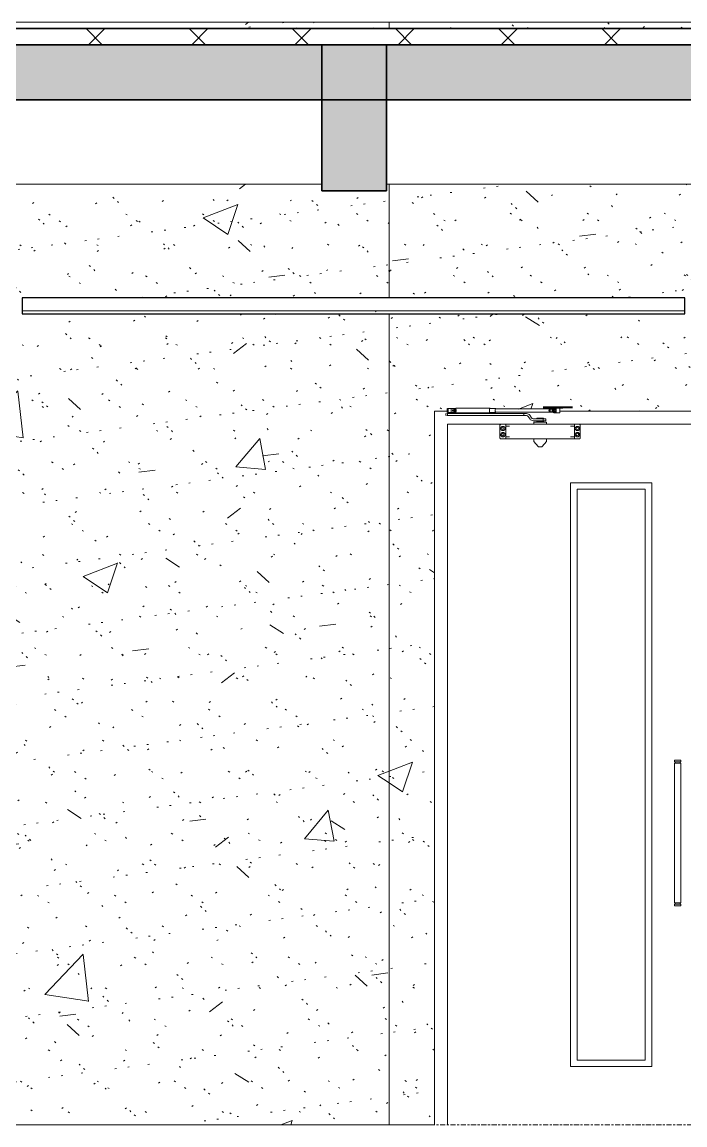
# Model space of a CAD drawing. Header units: millimetres. Extents: x 1240 to 198004, y -7796 to 35300.
# Drawn here: x 159641 to 161686, y 12400 to 15800 of the extents above; entities that cross this region are included whole.
import ezdxf

# ---------------------------------------------------------------- set-up
doc = ezdxf.new("R2010")
doc.units = ezdxf.units.MM
doc.linetypes.add('Centre', pattern=[31.75, 6.35, -4.7625, 15.875, -4.7625])
for name, color, linetype, lineweight in [('0-2', 50, 'Continuous', 5), ('A-CLNG', 13, 'Continuous', 9), ('A-CLNG-1', 13, 'Continuous', 25), ('A-CLNG-PATT-1', 13, 'Continuous', 9), ('A-DOOR', 31, 'Continuous', 9), ('A-DOOR-FRAM', 31, 'Continuous', 9), ('A-FLOR-1', 10, 'Continuous', 35), ('A-FLOR-3', 192, 'Continuous', 35), ('A-FLOR-LEVL-2', 51, 'Centre', 9), ('A-FLOR-PATT-1', 7, 'Continuous', 9), ('A-FLOR-PATT-3', 8, 'Continuous', 9), ('A-WALL-PATT-4', 111, 'Continuous', 9), ('I-WALL', 2, 'Continuous', 9), ('S-BEAM-1', 12, 'Continuous', 5), ('S-BEAM-2', 10, 'Continuous', 35), ('S-BEAM-3', 7, 'Continuous', 9)]:
    doc.layers.add(name, color=color, linetype=linetype, lineweight=lineweight)
pattern_1 = [(50, (196301.1, 0), (1093.104, -95.634), [114.3, -1257.3]), (355, (196301.1, 0), (-211.457, 1146.34), [91.44, -1005.84]), (100.451, (196392.2, -8), (881.656, 1050.7), [97.14, -1068.54]), (46.184, (196301.1, 304.8), (1626.475, -252.257), [171.45, -1885.95]), (96.636, (196436.6, 283.8), (1424.416, 1484.565), [145.71, -1602.81]), (351.184, (196301.1, 304.8), (1424.43, 1484.55), [137.16, -1508.76]), (21, (196453.5, 228.6), (909.686, -613.591), [114.3, -1257.3]), (326, (196453.5, 228.6), (370.812, 1105.13), [91.44, -1005.84]), (71.451, (196529.3, 177.5), (1280.503, 491.528), [97.14, -1068.54]), (37.5, (196301.1, 0), (18.5313, 507.3303), [50.292, -943.356, 50.292, -970.788, -1009.65]), (37.5, (196301.1, 0), (18.5313, 507.3303), [-2014.728, 50.292, -959.358]), (7.5, (196301.1, 0), (400.918, 601.0836), [50.292, -531.876, 50.292, -920.496, -384.81]), (7.5, (196301.1, 0), (400.918, 601.0836), [-1552.956, 50.292, -334.518]), (327.5, (195961.25, 0), (813.545, -34.3737), [50.292, -330.708, 50.292, -1138.428, -1577.34]), (327.5, (195961.25, 0), (813.545, -34.3737), [-1569.72, 50.292, -1527.048]), (317.5, (195808.85, 0), (888.775, 152.56), [50.292, -445.008, 50.292, -739.14, -1120.14]), (317.5, (195808.85, 0), (888.775, 152.56), [-1284.732, 50.292, -1069.848])]
pattern_2 = [(37.5, (196301.1, 0), (-4.79953, 146.8239), [5.029, -110.795, 5.029, -124.511, -123.825]), (37.5, (196301.1, 0), (-4.79953, 146.8239), [-245.364, 5.029, -118.796]), (7.5, (196301.1, 0), (134.8574, 215.0472), [5.029, -57.455, 5.029, -99.365, -40.005]), (7.5, (196301.1, 0), (134.8574, 215.0472), [-166.878, 5.029, -34.976]), (327.5, (196207.37, 0), (237.29776, 0.4316), [5.029, -33.071, 5.029, -132.131, -179.07]), (327.5, (196207.37, 0), (237.29776, 0.4316), [-175.26, 5.029, -174.041]), (317.5, (196207.37, 0), (229.0671, 66.8792), [5.029, -14.021, 5.029, -84.887, -102.87]), (317.5, (196207.37, 0), (229.0671, 66.8792), [-108.966, 5.029, -97.841])]

# ---------------------------------------------------------------- blocks, each defined once
blk = doc.blocks.new('NCV_TKTC_KET CAU_rvt-2-TKCS_MẶT ĐỨNG NỘI KHU 2')
at = {"layer": 'A-FLOR-PATT-1'}
blk.add_hatch(color=256, dxfattribs=at).paths.add_polyline_path([(-26936.9, 15560), (-26936.9, 15730), (-45737.4, 15730), (-45737.4, 15560), (-27379.4, 15560)])
at = {"layer": 'S-BEAM-1'}
blk.add_hatch(color=256, dxfattribs=at).paths.add_polyline_path([(-35696.6, 15280), (-35535.3, 15280), (-35535.3, 15730), (-35735.3, 15730), (-35735.3, 15280)])
at = {"layer": 'A-FLOR-1'}
for p, q in [((-26936.9, 15730), (-45737.4, 15730)), ((-45737.4, 15560), (-26936.9, 15560))]:
    blk.add_line(p, q, dxfattribs=at)
at = {"layer": 'S-BEAM-2'}
for p, q in [((-35535.3, 15730), (-35735.3, 15730)), ((-35735.3, 15730), (-35735.3, 15280)), ((-35535.3, 15280), (-35535.3, 15730)), ((-35735.3, 15280), (-35535.3, 15280))]:
    blk.add_line(p, q, dxfattribs=at)
at = {"layer": 'S-BEAM-3'}
for p, q in [((-35735.3, 15300), (-39935.6, 15300)), ((-33535.3, 15300), (-35535.3, 15300))]:
    blk.add_line(p, q, dxfattribs=at)
blk = doc.blocks.new('FD_07 - FD_07-1700x2200-CỬA ĐI 2 CÁNH-V467-TKCS_MẶT ĐỨNG NỘI KHU 2')
at = {"layer": 'A-DOOR'}
h = blk.add_hatch(dxfattribs=at)
h.set_pattern_fill('FP_36', color=256, style=0, pattern_type=2)
h.set_pattern_definition([(63.435, (1790.26, 104.33), (-0.001, 1524.001), [532.463, -2875.304]), (63.435, (266.26, 104.33), (-0.001, 1524.001), [532.463, -2875.304]), (63.435, (2519.8, 398.8), (-0.001, 1524.001), [532.463, -2875.304]), (63.435, (995.8, 398.8), (-0.001, 1524.001), [532.463, -2875.304]), (63.435, (2409.4, 294.83), (-0.001, 1524.001), [532.463, -2875.304]), (63.435, (885.4, 294.83), (-0.001, 1524.001), [532.463, -2875.304]), (63.435, (2296.8, 890.1), (-0.001, 1524.001), [258.8, -3148.965]), (63.435, (772.8, 890.1), (-0.001, 1524.001), [258.8, -3148.965]), (63.435, (2223.2, 797.95), (-0.001, 1524.001), [532.463, -2875.304]), (63.435, (699.2, 797.95), (-0.001, 1524.001), [532.463, -2875.304]), (63.435, (2236.2, 864.1), (-0.001, 1524.001), [532.463, -2875.304]), (63.435, (712.2, 864.1), (-0.001, 1524.001), [532.463, -2875.304]), (63.435, (1621.35, 573.94), (-0.001, 1524.001), [532.463, -2875.304]), (63.435, (97.35, 573.94), (-0.001, 1524.001), [532.463, -2875.304]), (63.435, (1634.34, 651.9), (-0.001, 1524.001), [532.463, -2875.304]), (63.435, (110.34, 651.9), (-0.001, 1524.001), [532.463, -2875.304]), (63.435, (1637.84, 708.1), (-0.001, 1524.001), [532.463, -2875.304]), (63.435, (113.84, 708.1), (-0.001, 1524.001), [532.463, -2875.304])])
h.paths.add_polyline_path([(-34947.4, 12600), (-34737.4, 12600), (-34737.4, 14360), (-34947.4, 14360), (-34947.4, 12719.8)])
for p, q in [((-35352, 14593), (-35352, 14587)), ((-35349.5, 14593), (-35347.4, 14593)), ((-35347.4, 14587), (-35349.5, 14587)), ((-35348, 14609), (-35348, 14596)), ((-35347.4, 14609), (-35335.8, 14609)), ((-35335.8, 14596), (-35347.4, 14596)), ((-35347.4, 14593), (-35111.9, 14593)), ((-35347.4, 14587), (-35347.4, 14593)), ((-35111.9, 14587), (-35347.4, 14587)), ((-35345.5, 14609), (-35345.5, 14593)), ((-35344.3, 14596), (-35344.3, 14593)), ((-35335.8, 14609), (-35328.7, 14609)), ((-35335.8, 14596), (-35335.8, 14609)), ((-35328.7, 14596), (-35335.8, 14596)), ((-35335.7, 14593), (-35335.7, 14596.2)), ((-35334.5, 14593), (-35334.5, 14596)), ((-35328.7, 14609), (-35328.2, 14609)), ((-35328.7, 14609), (-35321.8, 14609)), ((-35328.2, 14596), (-35328.7, 14596)), ((-35321.8, 14596), (-35328.7, 14596)), ((-35321.8, 14596), (-35321.8, 14609)), ((-35321.8, 14608.6), (-35321.8, 14596.4)), ((-35321.8, 14596.4), (-35321.8, 14608.6)), ((-35216.3, 14609.5), (-35321, 14609.5)), ((-35321, 14595.5), (-35216.3, 14595.5)), ((-35198.9, 14608.5), (-35216.3, 14608.5)), ((-35216.3, 14596.5), (-35198.9, 14596.5)), ((-35012.5, 14607.5), (-35198.9, 14607.5)), ((-35198.9, 14597.5), (-35012.5, 14597.5)), ((-35103.5, 14593), (-35111.9, 14593)), ((-35111.9, 14593), (-35111.9, 14587)), ((-35111.9, 14587), (-35103.5, 14587)), ((-35103.5, 14593), (-35103.5, 14593)), ((-35087.9, 14579.6), (-35093.7, 14587.9)), ((-35052, 14613.5), (-35051.6, 14613.5)), ((-35052, 14610.5), (-35051.6, 14610.5)), ((-35051.6, 14613.5), (-35032.3, 14613.5)), ((-35051.6, 14610.5), (-35032.3, 14610.5)), ((-35032.3, 14613.5), (-35032, 14613.5)), ((-35032.3, 14610.5), (-35032, 14610.5)), ((-35031.9, 14613.5), (-35026.7, 14613.5)), ((-35031.9, 14610.5), (-35026.7, 14610.5)), ((-35031, 14606.5), (-35024.1, 14606.5)), ((-35031, 14606.5), (-35031, 14598.5)), ((-35024.1, 14598.5), (-35031, 14598.5)), ((-35026.7, 14613.5), (-35025.6, 14613.5)), ((-35026.7, 14610.5), (-35025.6, 14610.5)), ((-35025.6, 14613.5), (-35009.1, 14613.5)), ((-35025.6, 14610.5), (-35009.1, 14610.5)), ((-35024.1, 14606.5), (-35022.9, 14606.5)), ((-35022.9, 14598.5), (-35024.1, 14598.5)), ((-35022.9, 14606.5), (-35018.2, 14606.5)), ((-35018.2, 14598.5), (-35022.9, 14598.5)), ((-35021.3, 14606.5), (-35022.5, 14606.5)), ((-35022.5, 14598.5), (-35021.3, 14598.5)), ((-35022, 14609.5), (-35020, 14609.5)), ((-35020, 14609.5), (-35022, 14609.5)), ((-35018.2, 14606.5), (-35021.3, 14606.5)), ((-35021.3, 14598.5), (-35018.2, 14598.5)), ((-35017.9, 14609.5), (-35020, 14609.5)), ((-35017.9, 14609.5), (-35012.2, 14609.5)), ((-35012.2, 14595.5), (-35017.9, 14595.5)), ((-35016.5, 14603.9), (-35016.5, 14605.8)), ((-35016.5, 14599.2), (-35016.5, 14601)), ((-35013.5, 14609.5), (-35013.5, 14595.5)), ((-35013, 14615.3), (-35013, 14613.5)), ((-35012.2, 14609.5), (-35000.7, 14609.5)), ((-35012.2, 14595.5), (-35012.2, 14609.5)), ((-35000.7, 14595.5), (-35012.2, 14595.5)), ((-35012, 14610.5), (-35012, 14609.5)), ((-35007, 14613.5), (-35009.5, 14613.5)), ((-35009.5, 14613.5), (-35007, 14613.5)), ((-35007, 14610.5), (-35009.5, 14610.5)), ((-35009.5, 14610.5), (-35007, 14610.5)), ((-35007, 14610.5), (-35009.5, 14610.5)), ((-35009.5, 14610.5), (-35007, 14610.5)), ((-35009.1, 14613.5), (-35004.8, 14613.5)), ((-35009.1, 14613.5), (-35004.8, 14613.5)), ((-35004.8, 14612.5), (-35009.1, 14612.5)), ((-35009.1, 14610.5), (-35004.8, 14610.5)), ((-35009.1, 14610.5), (-35004.8, 14610.5)), ((-35007, 14613.5), (-35008.5, 14613.5)), ((-35008.5, 14613.5), (-35007, 14613.5)), ((-35007, 14615.3), (-35007, 14615.3)), ((-35007, 14615.3), (-35007, 14615.3)), ((-35007, 14613.5), (-35004.5, 14613.5)), ((-35004.5, 14613.5), (-35007, 14613.5)), ((-35007, 14613.5), (-35005.4, 14613.5)), ((-35005.4, 14613.5), (-35007, 14613.5)), ((-35007, 14610.5), (-35004.5, 14610.5)), ((-35004.5, 14610.5), (-35007, 14610.5)), ((-35007, 14610.5), (-35004.5, 14610.5)), ((-35004.5, 14610.5), (-35007, 14610.5)), ((-35004.8, 14613.5), (-34988.4, 14613.5)), ((-35004.8, 14610.5), (-34988.4, 14610.5)), ((-35002.2, 14595.5), (-35000.5, 14595.5)), ((-35002, 14609.5), (-35002, 14610.5)), ((-34994, 14609.5), (-35001.3, 14609.5)), ((-35001, 14613.5), (-35001, 14615.3)), ((-35000.7, 14609.5), (-35001, 14609.5)), ((-35000.5, 14595.5), (-35000.7, 14595.5)), ((-35000.5, 14595.5), (-35000.5, 14609.5)), ((-34994, 14609.5), (-34992, 14609.5)), ((-34992, 14609.5), (-34994, 14609.5)), ((-34988.4, 14613.5), (-34987.2, 14613.5)), ((-34988.4, 14610.5), (-34987.2, 14610.5)), ((-34987.2, 14613.5), (-34982, 14613.5)), ((-34987.2, 14610.5), (-34982, 14610.5)), ((-34981.9, 14613.5), (-34981.6, 14613.5)), ((-34981.9, 14610.5), (-34981.6, 14610.5)), ((-34981.6, 14613.5), (-34962.4, 14613.5)), ((-34981.6, 14610.5), (-34962.4, 14610.5)), ((-34962.4, 14613.5), (-34962, 14613.5)), ((-34962.4, 14610.5), (-34962, 14610.5)), ((-35347.4, 14560), (-35347.4, 12400)), ((-35182.6, 14560), (-35347.4, 14560)), ((-35185.6, 14518), (-35185.6, 14557)), ((-35182.6, 14560), (-35170.3, 14560)), ((-35167.6, 14560), (-35170.3, 14560)), ((-35170.3, 14560), (-35168.4, 14560)), ((-35167.9, 14560), (-35167.7, 14560)), ((-34955.6, 14560), (-35167.6, 14560)), ((-35167.6, 14560), (-35167.6, 14559.7)), ((-35167.6, 14559.7), (-35167.6, 14551.1)), ((-35155.6, 14554), (-35167.6, 14554)), ((-35098.6, 14584.4), (-35092.8, 14576.1)), ((-35052.6, 14577), (-35083, 14577)), ((-35083, 14571), (-35052.6, 14571)), ((-35081.1, 14567), (-35081.1, 14560)), ((-35080.5, 14567), (-35081.1, 14567)), ((-35081.1, 14567), (-35042.7, 14567)), ((-35071.6, 14579), (-35068.9, 14579)), ((-35071.6, 14579), (-35071.6, 14577)), ((-35071.6, 14571), (-35071.6, 14569)), ((-35070.3, 14569), (-35071.6, 14569)), ((-35070.6, 14569), (-35070.6, 14567)), ((-35070.3, 14569), (-35070.6, 14569)), ((-35070.6, 14569), (-35070.3, 14569)), ((-35063.9, 14569), (-35070.3, 14569)), ((-35070.3, 14569), (-35067.9, 14569)), ((-35068.9, 14569), (-35070.3, 14569)), ((-35068.9, 14579), (-35058.9, 14579)), ((-35068.9, 14577), (-35068.9, 14579)), ((-35068.9, 14569), (-35068.9, 14571)), ((-35063.9, 14569), (-35068.9, 14569)), ((-35067.9, 14569), (-35059.2, 14569)), ((-35056.8, 14569), (-35063.9, 14569)), ((-35058.9, 14569), (-35063.9, 14569)), ((-35059.2, 14569), (-35056.8, 14569)), ((-35058.9, 14579), (-35051.5, 14579)), ((-35058.9, 14577), (-35058.9, 14579)), ((-35058.9, 14569), (-35058.9, 14571)), ((-35055.2, 14569), (-35058.9, 14569)), ((-35051.5, 14569), (-35055.2, 14569)), ((-35052.9, 14569), (-35053.8, 14569)), ((-35053.8, 14569), (-35052.9, 14569)), ((-35052.9, 14569), (-35052.6, 14569)), ((-35052.6, 14569), (-35052.9, 14569)), ((-35052.6, 14571), (-35052.6, 14577)), ((-35052.6, 14577), (-35044.1, 14577)), ((-35044.1, 14571), (-35052.6, 14571)), ((-35052.6, 14567), (-35052.6, 14569)), ((-35051.5, 14577), (-35051.5, 14579)), ((-35051.5, 14569), (-35051.5, 14571)), ((-35044.1, 14577), (-35046.4, 14577)), ((-35046.4, 14571), (-35044.1, 14571)), ((-35044.1, 14571), (-35044.1, 14577)), ((-35042.7, 14567), (-35042, 14567)), ((-35042, 14567), (-35042.7, 14567)), ((-35042, 14560), (-35042, 14567)), ((-34955.6, 14554), (-34967.6, 14554)), ((-34952.8, 14560), (-34955.6, 14560)), ((-34955.6, 14559.7), (-34955.6, 14560)), ((-34955.6, 14551.1), (-34955.6, 14559.7)), ((-34955.5, 14560), (-34955.2, 14560)), ((-34954.8, 14560), (-34952.8, 14560)), ((-34952.8, 14560), (-34940.6, 14560)), ((-34537.4, 14560), (-34940.6, 14560)), ((-34937.6, 14557), (-34937.6, 14518)), ((-35167.6, 14551.1), (-35167.6, 14549.3)), ((-35167.6, 14549.3), (-35167.6, 14525.7)), ((-35167.6, 14525.7), (-35167.6, 14523.9)), ((-35167.6, 14523.9), (-35167.6, 14515.3)), ((-35167.6, 14521), (-35155.6, 14521)), ((-34967.6, 14521), (-34955.6, 14521)), ((-34955.6, 14549.3), (-34955.6, 14551.1)), ((-34955.6, 14525.7), (-34955.6, 14549.3)), ((-34955.6, 14523.9), (-34955.6, 14525.7)), ((-34955.6, 14515.3), (-34955.6, 14523.9)), ((-35170.3, 14515), (-35182.6, 14515)), ((-35168.4, 14515), (-35170.3, 14515)), ((-35167.7, 14515), (-35167.9, 14515)), ((-35167.6, 14515.3), (-35167.6, 14515)), ((-35167.6, 14515), (-34955.6, 14515)), ((-35081.1, 14515), (-35081.1, 14507.4)), ((-35080.8, 14506.7), (-35067.9, 14491.3)), ((-35061.6, 14491), (-35061.6, 14491)), ((-35061.6, 14491), (-35061.6, 14491)), ((-35055.3, 14491.3), (-35042.3, 14506.7)), ((-35042.1, 14507.4), (-35042.1, 14515)), ((-34955.6, 14515), (-34955.6, 14515.3)), ((-34955.2, 14515), (-34955.5, 14515)), ((-34952.8, 14515), (-34954.8, 14515)), ((-34940.6, 14515), (-34952.8, 14515)), ((-34967.4, 12580), (-34967.4, 14380)), ((-34967.4, 14380), (-34717.4, 14380)), ((-34947.4, 14360), (-34947.4, 12600)), ((-34737.4, 14360), (-34947.4, 14360)), ((-34737.4, 12600), (-34737.4, 14360)), ((-34717.4, 12580), (-34717.4, 14380)), ((-34647.4, 13525), (-34647.4, 13519)), ((-34627.4, 13525), (-34647.4, 13525)), ((-34647.4, 13519), (-34627.4, 13519)), ((-34647.4, 13514.8), (-34647.4, 13085.2)), ((-34647.4, 13514.8), (-34627.4, 13514.8)), ((-34645.4, 13519), (-34645.4, 13514.8)), ((-34629.3, 13514.8), (-34629.3, 13519)), ((-34627.4, 13519), (-34627.4, 13525)), ((-34627.4, 13085.2), (-34627.4, 13514.8)), ((-34647.4, 13085.2), (-34627.4, 13085.2)), ((-34647.4, 13081), (-34647.4, 13075)), ((-34647.4, 13081), (-34627.4, 13081)), ((-34647.4, 13075), (-34627.4, 13075)), ((-34645.4, 13085.2), (-34645.4, 13081)), ((-34629.3, 13081), (-34629.3, 13085.2)), ((-34627.4, 13075), (-34627.4, 13081)), ((-34717.4, 12580), (-34967.4, 12580)), ((-34947.4, 12600), (-34737.4, 12600))]:
    blk.add_line(p, q, dxfattribs=at)
at = {"layer": 'A-DOOR', "flags": 128}
for points in [[(-35034.3, 14602.5), (-35034.2, 14603.3), (-35033.9, 14604), (-35033.4, 14604.7), (-35032.8, 14605.4), (-35032, 14606), (-35031, 14606.5)], [(-35031, 14598.5), (-35032, 14599), (-35032.8, 14599.6), (-35033.4, 14600.3), (-35033.9, 14601), (-35034.2, 14601.7), (-35034.3, 14602.5)], [(-35031.1, 14604.7), (-35031.4, 14604), (-35031.6, 14603.3), (-35031.7, 14602.5)], [(-35031.7, 14602.5), (-35031.6, 14601.7), (-35031.4, 14601), (-35031.1, 14600.3)], [(-35182.6, 14560), (-35183.2, 14559.9), (-35183.9, 14559.7), (-35184.5, 14559.3), (-35184.9, 14558.9), (-35185.3, 14558.3), (-35185.5, 14557.7), (-35185.6, 14557)], [(-34937.6, 14557), (-34937.7, 14557.7), (-34937.9, 14558.3), (-34938.2, 14558.9), (-34938.7, 14559.3), (-34939.3, 14559.7), (-34939.9, 14559.9), (-34940.6, 14560)], [(-35185.6, 14518), (-35185.5, 14517.3), (-35185.3, 14516.7), (-35184.9, 14516.1), (-35184.5, 14515.7), (-35183.9, 14515.3), (-35183.2, 14515.1), (-35182.6, 14515)], [(-34940.6, 14515), (-34939.9, 14515.1), (-34939.3, 14515.3), (-34938.7, 14515.7), (-34938.2, 14516.1), (-34937.9, 14516.7), (-34937.7, 14517.3), (-34937.6, 14518)], [(-35080.8, 14506.7), (-35080.8, 14506.7), (-35080.9, 14506.8), (-35080.9, 14506.8), (-35080.9, 14506.8), (-35080.9, 14506.9), (-35081, 14506.9), (-35081, 14507), (-35081, 14507), (-35081, 14507), (-35081, 14507.1), (-35081, 14507.1), (-35081.1, 14507.2), (-35081.1, 14507.2), (-35081.1, 14507.3), (-35081.1, 14507.3), (-35081.1, 14507.3), (-35081.1, 14507.4), (-35081.1, 14507.4)], [(-35067.2, 14491), (-35067.2, 14491), (-35067.2, 14491), (-35067.3, 14491), (-35067.3, 14491), (-35067.3, 14491), (-35067.4, 14491), (-35067.4, 14491), (-35067.4, 14491), (-35067.5, 14491.1), (-35067.5, 14491.1), (-35067.5, 14491.1), (-35067.6, 14491.1), (-35067.6, 14491.1), (-35067.6, 14491.1), (-35067.7, 14491.2), (-35067.7, 14491.2), (-35067.7, 14491.2), (-35067.8, 14491.2), (-35067.8, 14491.3), (-35067.8, 14491.3), (-35067.8, 14491.3), (-35067.9, 14491.3)], [(-35061.6, 14491), (-35061.8, 14491), (-35062, 14491), (-35062.2, 14491), (-35062.5, 14491), (-35062.7, 14491), (-35062.9, 14491), (-35063.1, 14491), (-35063.3, 14491), (-35063.5, 14491), (-35063.8, 14491), (-35064, 14491), (-35064.2, 14491), (-35064.4, 14491), (-35064.5, 14491), (-35064.7, 14491), (-35064.9, 14491), (-35065.1, 14491), (-35065.3, 14491), (-35065.4, 14491), (-35065.6, 14491), (-35065.7, 14491), (-35065.9, 14491), (-35066, 14491), (-35066.1, 14491), (-35066.3, 14491), (-35066.4, 14491), (-35066.5, 14491), (-35066.6, 14491), (-35066.7, 14491), (-35066.8, 14491), (-35066.9, 14491), (-35066.9, 14491), (-35067, 14491), (-35067, 14491), (-35067.1, 14491), (-35067.1, 14491), (-35067.1, 14491), (-35067.1, 14491), (-35067.2, 14491)], [(-35067.2, 14491), (-35067.2, 14491), (-35067.1, 14491), (-35067.1, 14491), (-35067.1, 14491), (-35067, 14491), (-35067, 14491), (-35066.9, 14491), (-35066.9, 14491), (-35066.8, 14491), (-35066.7, 14491), (-35066.6, 14491), (-35066.5, 14491), (-35066.4, 14491), (-35066.3, 14491), (-35066.2, 14491), (-35066.1, 14491), (-35065.9, 14491), (-35065.8, 14491), (-35065.6, 14491), (-35065.5, 14491), (-35065.3, 14491), (-35065.1, 14491), (-35065, 14491), (-35064.8, 14491), (-35064.6, 14491), (-35064.4, 14491), (-35064.2, 14491), (-35064, 14491), (-35063.8, 14491), (-35063.6, 14491), (-35063.4, 14491), (-35063.2, 14491), (-35063, 14491), (-35062.7, 14491), (-35062.5, 14491), (-35062.3, 14491), (-35062.1, 14491), (-35061.9, 14491), (-35061.6, 14491), (-35061.6, 14491)], [(-35061.6, 14491), (-35061.4, 14491), (-35061.1, 14491), (-35060.9, 14491), (-35060.7, 14491), (-35060.5, 14491), (-35060.3, 14491), (-35060, 14491), (-35059.8, 14491), (-35059.6, 14491), (-35059.4, 14491), (-35059.2, 14491), (-35059, 14491), (-35058.8, 14491), (-35058.6, 14491), (-35058.4, 14491), (-35058.3, 14491), (-35058.1, 14491), (-35057.9, 14491), (-35057.7, 14491), (-35057.6, 14491), (-35057.4, 14491), (-35057.3, 14491), (-35057.1, 14491), (-35057, 14491), (-35056.9, 14491), (-35056.8, 14491), (-35056.7, 14491), (-35056.6, 14491), (-35056.5, 14491), (-35056.4, 14491), (-35056.3, 14491), (-35056.2, 14491), (-35056.2, 14491), (-35056.1, 14491), (-35056.1, 14491), (-35056.1, 14491), (-35056, 14491), (-35056, 14491), (-35056, 14491)], [(-35056, 14491), (-35056, 14491), (-35056, 14491), (-35056, 14491), (-35056.1, 14491), (-35056.1, 14491), (-35056.2, 14491), (-35056.2, 14491), (-35056.3, 14491), (-35056.4, 14491), (-35056.4, 14491), (-35056.5, 14491), (-35056.6, 14491), (-35056.7, 14491), (-35056.9, 14491), (-35057, 14491), (-35057.1, 14491), (-35057.2, 14491), (-35057.4, 14491), (-35057.5, 14491), (-35057.7, 14491), (-35057.9, 14491), (-35058, 14491), (-35058.2, 14491), (-35058.4, 14491), (-35058.6, 14491), (-35058.8, 14491), (-35059, 14491), (-35059.2, 14491), (-35059.4, 14491), (-35059.6, 14491), (-35059.8, 14491), (-35060, 14491), (-35060.2, 14491), (-35060.4, 14491), (-35060.6, 14491), (-35060.9, 14491), (-35061.1, 14491), (-35061.3, 14491), (-35061.5, 14491), (-35061.6, 14491)], [(-35055.3, 14491.3), (-35055.3, 14491.3), (-35055.4, 14491.3), (-35055.4, 14491.2), (-35055.4, 14491.2), (-35055.4, 14491.2), (-35055.5, 14491.2), (-35055.5, 14491.2), (-35055.5, 14491.1), (-35055.6, 14491.1), (-35055.6, 14491.1), (-35055.6, 14491.1), (-35055.7, 14491.1), (-35055.7, 14491.1), (-35055.7, 14491), (-35055.8, 14491), (-35055.8, 14491), (-35055.8, 14491), (-35055.9, 14491), (-35055.9, 14491), (-35055.9, 14491), (-35056, 14491), (-35056, 14491)], [(-35042.1, 14507.4), (-35042.1, 14507.4), (-35042.1, 14507.3), (-35042.1, 14507.3), (-35042.1, 14507.2), (-35042.1, 14507.2), (-35042.1, 14507.1), (-35042.1, 14507.1), (-35042.1, 14507.1), (-35042.2, 14507), (-35042.2, 14507), (-35042.2, 14506.9), (-35042.2, 14506.9), (-35042.2, 14506.9), (-35042.3, 14506.8), (-35042.3, 14506.8), (-35042.3, 14506.7), (-35042.3, 14506.7), (-35042.3, 14506.7)]]:
    blk.add_lwpolyline(points, dxfattribs=at)
at = {"layer": 'A-DOOR'}
for centre, start, end in [((-35176.6, 14547), 0, 180), ((-35176.6, 14547), 180, 0), ((-35176.6, 14528), 0, 180), ((-35176.6, 14528), 180, 0), ((-34946.6, 14547), 0, 180), ((-34946.6, 14547), 180, 0), ((-34946.6, 14528), 0, 180), ((-34946.6, 14528), 180, 0)]:
    blk.add_arc(centre, 3.5, start, end, dxfattribs=at)
for centre, major_axis, ratio, start_param, end_param in [((-35329.9, 14602.5), (0, 2.5), 0.965835, 4.712389, 7.853982), ((-35329.9, 14602.5), (0, 2.5), 0.965835, 1.570796, 4.712389), ((-35329.4, 14602.5), (0, 2.5), 0.965835, 4.712389, 7.853982), ((-35329.3, 14602.5), (0, 2.5), 0.965835, 4.712389, 7.853982), ((-35329.4, 14602.5), (0, 2.5), 0.965835, 1.570796, 4.712389), ((-35329.3, 14602.5), (0, 2.5), 0.965835, 1.570796, 4.712389), ((-35327.6, 14602.5), (0, 2.5), 0.965835, 5.497787, 7.853982), ((-35327.6, 14602.5), (0, 2.5), 0.965835, 5.497787, 7.853982), ((-35327.6, 14602.5), (0, 2.5), 0.965835, 1.570796, 3.926991), ((-35327.6, 14602.5), (0, 2.5), 0.965835, 1.570796, 3.926991), ((-35327, 14602.5), (0, 2.5), 0.965835, 5.759587, 7.853982), ((-35327, 14602.5), (0, 2.5), 0.965835, 1.570796, 3.665191), ((-35330.6, 14602.5), (0, 6.79), 0.965835, 4.712389, 5.992125), ((-35330.6, 14602.5), (0, 6.79), 0.965835, 3.432653, 4.712389), ((-35330, 14602.5), (0, 6.79), 0.965835, 4.712389, 5.992125), ((-35330, 14602.5), (0, 6.79), 0.965835, 3.432653, 4.712389), ((-35321, 14602.5), (0, 7), 0.259156, 0, 0.50718), ((-35321, 14602.5), (0, 7), 0.259156, 2.634413, 3.141593), ((-35216.3, 14602.5), (0, 7), 0.259156, 0.261799, 1.570796), ((-35216.3, 14602.5), (0, 7), 0.259156, 1.570796, 2.879793), ((-35216.3, 14602.5), (0, 6), 0.259156, 5.759587, 7.853982), ((-35216.3, 14602.5), (0, 6), 0.259156, 1.570796, 3.665191), ((-35216.3, 14602.5), (0, 7), 0.259156, 5.497787, 6.52341), ((-35216.3, 14602.5), (0, 7), 0.259156, 2.901368, 3.926991), ((-35198.9, 14602.5), (0, 6), 0.259156, 5.759587, 7.853982), ((-35198.9, 14602.5), (0, 6), 0.259156, 1.570796, 3.665191), ((-35198.9, 14602.5), (0, 5), 0.259156, 0, 1.570796), ((-35198.9, 14602.5), (0, 5), 0.259156, 1.570796, 3.141593), ((-35103.5, 14581), (0, 12), 1, 5.323254, 6.283185), ((-35103.5, 14581), (0, 6), 1, 5.323254, 6.283185), ((-35017.9, 14602.5), (0, 7), 0.965835, 0, 1.570796), ((-35017.9, 14602.5), (0, 7), 0.965835, 1.570796, 3.141593), ((-35017.4, 14602.5), (0, 7), 0.965835, 0.261799, 1.570796), ((-35017.4, 14602.5), (0, 7), 0.965835, 1.570796, 2.879793), ((-35020.1, 14602.5), (0, 2.5), 0.965835, 4.712389, 7.853982), ((-35020.1, 14602.5), (0, 2.5), 0.965835, 1.570796, 4.712389), ((-35015.8, 14602.5), (0, 7), 0.965835, 0.523599, 1.308997), ((-35015.8, 14602.5), (0, 7), 0.965835, 1.832596, 2.617994), ((-35015.3, 14602.5), (0, 7), 0.965835, 0.523599, 1.570796), ((-35019.6, 14602.5), (0, 2.5), 0.965835, 5.759587, 7.853982), ((-35019.6, 14602.5), (0, 2.5), 0.965835, 5.759587, 7.853982), ((-35015.3, 14602.5), (0, 7), 0.965835, 1.570796, 2.617994), ((-35019.6, 14602.5), (0, 2.5), 0.965835, 1.570796, 3.665191), ((-35019.6, 14602.5), (0, 2.5), 0.965835, 1.570796, 3.665191), ((-35018, 14602.5), (0, 2.5), 0.965835, 0.261799, 1.570796), ((-35018, 14602.5), (0, 2.5), 0.965835, 0.261799, 1.570796), ((-35018, 14602.5), (0, 2.5), 0.965835, 1.570796, 2.879793), ((-35018, 14602.5), (0, 2.5), 0.965835, 1.570796, 2.879793), ((-35017.5, 14602.5), (0, 2.5), 0.965835, 0.523599, 1.570796), ((-35017.5, 14602.5), (0, 2.5), 0.965835, 1.570796, 2.617994), ((-35019.6, 14602.5), (0, 2.5), 0.965835, 5.235988, 5.497787), ((-35019.6, 14602.5), (0, 2.5), 0.965835, 5.235988, 5.497787), ((-35019.6, 14602.5), (0, 2.5), 0.965835, 3.926991, 4.18879), ((-35019.6, 14602.5), (0, 2.5), 0.965835, 3.926991, 4.18879), ((-35018, 14602.5), (0, 2.5), 0.965835, 5.759587, 6.021386), ((-35018, 14602.5), (0, 2.5), 0.965835, 5.759587, 6.021386), ((-35018, 14602.5), (0, 2.5), 0.965835, 3.403392, 3.665191), ((-35018, 14602.5), (0, 2.5), 0.965835, 3.403392, 3.665191), ((-35015.8, 14602.5), (0, 5), 0.259156, 1.110588, 1.340692), ((-35015.8, 14602.5), (0, 5), 0.259156, 1.8009, 2.031004), ((-35017.5, 14602.5), (0, 2.5), 0.965835, 5.759587, 6.021386), ((-35017.5, 14602.5), (0, 2.5), 0.965835, 3.403392, 3.665191), ((-35083, 14583), (0, 12), 1, 2.181662, 3.141593), ((-35083, 14583), (0, 6), 1, 2.181662, 3.141593)]:
    blk.add_ellipse(centre, major_axis=major_axis, ratio=ratio, start_param=start_param, end_param=end_param, dxfattribs=at)
for points, knots in [([(-35321.8, 14608.6), (-35321.8, 14608.5), (-35321.8, 14608.2), (-35321.8, 14607.8), (-35321.7, 14607.5), (-35321.6, 14607.3), (-35321.6, 14607), (-35321.5, 14606.8), (-35321.5, 14606.7), (-35321.4, 14606.5), (-35321.4, 14606.3), (-35321.3, 14606.1), (-35321.2, 14605.8), (-35321.2, 14605.6), (-35321.2, 14605.4), (-35321.1, 14605.3), (-35321.1, 14605), (-35321, 14604.8), (-35320.9, 14604.4), (-35320.9, 14604), (-35320.8, 14603.7), (-35320.8, 14603.2), (-35320.7, 14602.8), (-35320.7, 14602.5)], [0, 0, 0, 0, 0.1, 0.2, 0.25, 0.3, 0.35, 0.375, 0.4, 0.425, 0.45, 0.5, 0.55, 0.575, 0.6, 0.625, 0.65, 0.7, 0.75, 0.8, 0.85, 0.9, 1, 1, 1, 1]), ([(-35320.7, 14602.5), (-35320.7, 14602.2), (-35320.8, 14601.8), (-35320.8, 14601.3), (-35320.9, 14601), (-35320.9, 14600.6), (-35321, 14600.2), (-35321.1, 14600), (-35321.1, 14599.7), (-35321.2, 14599.6), (-35321.2, 14599.4), (-35321.2, 14599.2), (-35321.3, 14598.9), (-35321.4, 14598.7), (-35321.4, 14598.5), (-35321.5, 14598.3), (-35321.5, 14598.2), (-35321.6, 14598), (-35321.6, 14597.7), (-35321.7, 14597.5), (-35321.8, 14597.2), (-35321.8, 14596.8), (-35321.8, 14596.5), (-35321.8, 14596.4)], [0, 0, 0, 0, 0.1, 0.15, 0.2, 0.25, 0.3, 0.35, 0.375, 0.4, 0.425, 0.45, 0.5, 0.55, 0.575, 0.6, 0.625, 0.65, 0.7, 0.75, 0.8, 0.9, 1, 1, 1, 1]), ([(-35182.9, 14547), (-35182.9, 14548.2), (-35182.5, 14550), (-35180.9, 14551.9), (-35179.5, 14552.9), (-35177.8, 14553.5), (-35176, 14553.7), (-35174.2, 14553.4), (-35172.6, 14552.6), (-35171.2, 14551.4), (-35170.6, 14550.4), (-35170.3, 14549.9)], [0, 0, 0, 0, 0.2, 0.3, 0.4, 0.5, 0.6, 0.7, 0.8, 0.9, 1, 1, 1, 1]), ([(-34952.8, 14549.9), (-34952.3, 14551), (-34951.1, 14552.3), (-34948.9, 14553.4), (-34947.2, 14553.7), (-34945.4, 14553.5), (-34943.7, 14552.9), (-34942.2, 14551.9), (-34941.1, 14550.5), (-34940.4, 14548.8), (-34940.2, 14547.6), (-34940.2, 14547)], [0, 0, 0, 0, 0.2, 0.3, 0.4, 0.5, 0.6, 0.7, 0.8, 0.9, 1, 1, 1, 1]), ([(-35170.3, 14544.1), (-35170.9, 14543), (-35172.1, 14541.7), (-35174.2, 14540.6), (-35176, 14540.3), (-35177.8, 14540.5), (-35179.5, 14541.1), (-35180.9, 14542.1), (-35182.1, 14543.5), (-35182.8, 14545.2), (-35182.9, 14546.4), (-35182.9, 14547)], [0, 0, 0, 0, 0.2, 0.3, 0.4, 0.5, 0.6, 0.7, 0.8, 0.9, 1, 1, 1, 1]), ([(-35182.9, 14528), (-35182.9, 14529.2), (-35182.5, 14531), (-35180.9, 14532.9), (-35179.5, 14533.9), (-35177.8, 14534.5), (-35176, 14534.7), (-35174.2, 14534.4), (-35172.6, 14533.6), (-35171.2, 14532.4), (-35170.6, 14531.4), (-35170.3, 14530.9)], [0, 0, 0, 0, 0.2, 0.3, 0.4, 0.5, 0.6, 0.7, 0.8, 0.9, 1, 1, 1, 1]), ([(-35170.3, 14525.1), (-35170.9, 14524), (-35172.1, 14522.7), (-35174.2, 14521.6), (-35176, 14521.3), (-35177.8, 14521.5), (-35179.5, 14522.1), (-35180.9, 14523.1), (-35182.1, 14524.5), (-35182.8, 14526.2), (-35182.9, 14527.4), (-35182.9, 14528)], [0, 0, 0, 0, 0.2, 0.3, 0.4, 0.5, 0.6, 0.7, 0.8, 0.9, 1, 1, 1, 1]), ([(-34940.2, 14547), (-34940.2, 14545.8), (-34940.7, 14544), (-34942.2, 14542.1), (-34943.7, 14541.1), (-34945.4, 14540.5), (-34947.2, 14540.3), (-34948.9, 14540.6), (-34950.6, 14541.4), (-34951.9, 14542.6), (-34952.6, 14543.6), (-34952.8, 14544.1)], [0, 0, 0, 0, 0.2, 0.3, 0.4, 0.5, 0.6, 0.7, 0.8, 0.9, 1, 1, 1, 1]), ([(-34952.8, 14530.9), (-34952.3, 14532), (-34951.1, 14533.3), (-34948.9, 14534.4), (-34947.2, 14534.7), (-34945.4, 14534.5), (-34943.7, 14533.9), (-34942.2, 14532.9), (-34941.1, 14531.5), (-34940.4, 14529.8), (-34940.2, 14528.6), (-34940.2, 14528)], [0, 0, 0, 0, 0.2, 0.3, 0.4, 0.5, 0.6, 0.7, 0.8, 0.9, 1, 1, 1, 1]), ([(-34940.2, 14528), (-34940.2, 14526.8), (-34940.7, 14525), (-34942.2, 14523.1), (-34943.7, 14522.1), (-34945.4, 14521.5), (-34947.2, 14521.3), (-34948.9, 14521.6), (-34950.6, 14522.4), (-34951.9, 14523.6), (-34952.6, 14524.6), (-34952.8, 14525.1)], [0, 0, 0, 0, 0.2, 0.3, 0.4, 0.5, 0.6, 0.7, 0.8, 0.9, 1, 1, 1, 1])]:
    blk.add_open_spline(points, degree=3, knots=knots, dxfattribs=at)
for points in [[(-35170.3, 14549.9), (-35170.1, 14549.4), (-35169.8, 14548.5), (-35169.6, 14547.5), (-35169.6, 14547)], [(-35169.6, 14547), (-35169.6, 14546.5), (-35169.8, 14545.5), (-35170.1, 14544.6), (-35170.3, 14544.1)], [(-35170.3, 14530.9), (-35170.1, 14530.4), (-35169.8, 14529.5), (-35169.6, 14528.5), (-35169.6, 14528)], [(-35169.6, 14528), (-35169.6, 14527.5), (-35169.8, 14526.5), (-35170.1, 14525.6), (-35170.3, 14525.1)], [(-34953.5, 14547), (-34953.5, 14547.5), (-34953.4, 14548.5), (-34953.1, 14549.4), (-34952.8, 14549.9)], [(-34952.8, 14544.1), (-34953.1, 14544.6), (-34953.4, 14545.5), (-34953.5, 14546.5), (-34953.5, 14547)], [(-34953.5, 14528), (-34953.5, 14528.5), (-34953.4, 14529.5), (-34953.1, 14530.4), (-34952.8, 14530.9)], [(-34952.8, 14525.1), (-34953.1, 14525.6), (-34953.4, 14526.5), (-34953.5, 14527.5), (-34953.5, 14528)]]:
    blk.add_open_spline(points, degree=3, dxfattribs=at)
at = {"layer": 'A-DOOR-FRAM'}
for p, q in [((-35347.4, 12400), (-35347.4, 14560)), ((-35347.4, 14560), (-35182.6, 14560)), ((-35170.3, 14560), (-35167.6, 14560)), ((-34955.6, 14560), (-34952.8, 14560)), ((-34940.6, 14560), (-34134.1, 14560))]:
    blk.add_line(p, q, dxfattribs=at)

msp = doc.modelspace()

# ---------------------------------------------------------------- hatches: boundary and pattern name
at = {"layer": 'A-CLNG-PATT-1'}
h = msp.add_hatch(dxfattribs=at)
h.set_pattern_fill('FP_45', color=256, style=0, pattern_type=2)
h.set_pattern_definition([(0, (196301.1, 0), (1219.2, 304.8), [50.292, -864.108, 50.292, -864.108, -4876.8]), (0, (196301.1, 0), (1219.2, 304.8), [-1828.8, 50.292, -1778.508, 50.292, -864.108, -2133.6]), (0, (196301.1, 0), (1219.2, 304.8), [-4572, 50.292, -559.308, 50.292, -1473.708]), (120, (196758.3, 152.4), (-873.5645, 903.4582), [50.292, -864.108, 50.292, -864.108, -4876.8]), (120, (196758.3, 152.4), (-873.5645, 903.4582), [-1828.8, 50.292, -1778.508, 50.292, -864.108, -2133.6]), (120, (196758.3, 152.4), (-873.5645, 903.4582), [-4572, 50.292, -559.308, 50.292, -1473.708]), (240, (196910.7, 762), (-345.6355, -1208.2582), [50.292, -864.108, 50.292, -864.108, -4876.8]), (240, (196910.7, 762), (-345.6355, -1208.2582), [-1828.8, 50.292, -1778.508, 50.292, -864.108, -2133.6]), (240, (196910.7, 762), (-345.6355, -1208.2582), [-4572, 50.292, -559.308, 50.292, -1473.708])])
h.paths.add_polyline_path([(168921.7, 14900), (169164.2, 14900), (169164.2, 14910), (161841.2, 14910), (161841.2, 14900), (167642.1, 14900)])
h.paths.add_polyline_path([(151964.1, 14900), (152886.3, 14900), (152886.3, 14910), (151964.1, 14910)])
h.paths.add_polyline_path([(153041.2, 14900), (155086.3, 14900), (155086.3, 14910), (153041.2, 14910)])
h.paths.add_polyline_path([(155241.2, 14900), (157286.3, 14900), (157286.3, 14910), (155241.2, 14910)])
h.paths.add_polyline_path([(157441.2, 14900), (159486.3, 14900), (159486.3, 14910), (157441.2, 14910)])
h.paths.add_polyline_path([(161564.2, 14900), (161686.3, 14900), (161686.3, 14910), (159641.2, 14910), (159641.2, 14900), (161244.3, 14900)])
at = {"layer": 'A-FLOR-PATT-3'}
h = msp.add_hatch(dxfattribs=at)
h.set_pattern_fill('FP_42', color=256, style=0, pattern_type=2)
h.set_pattern_definition([(45, (196301.1, 0), (-159.099, 159.099), []), (135, (196301.1, 0), (-159.099, -159.099), [])])
h.paths.add_polyline_path([(169164.2, 15730), (169164.2, 15780), (150563.7, 15780), (150563.7, 15730), (168921.7, 15730)])
at = {"layer": 'A-WALL-PATT-4'}
h = msp.add_hatch(dxfattribs=at)
h.set_pattern_fill('FP_38', color=256, style=0, pattern_type=2)
h.set_pattern_definition(pattern_1)
h.paths.add_polyline_path([(157074.2, 12400), (160773.7, 12400), (160773.7, 14900), (159641.2, 14900), (159641.2, 14950), (160773.7, 14950), (160773.7, 15300), (160765.8, 15300), (160765.8, 15280), (160565.8, 15280), (160565.8, 15300), (157074.2, 15300), (157074.2, 14950), (157286.3, 14950), (157286.3, 14900), (157074.2, 14900), (157074.2, 14420.6)])
h.paths.add_polyline_path([(157368.7, 14900), (157286.3, 14900), (157286.3, 14950), (157441.1, 14950), (157441.1, 14900), (157382.4, 14900)])
h.paths.add_polyline_path([(157441.2, 14900), (157441.2, 14950), (159486.3, 14950), (159486.3, 14900), (158685.2, 14900)])
h.paths.add_polyline_path([(159490.9, 14900), (159486.3, 14900), (159486.3, 14950), (159641.1, 14950), (159641.1, 14900), (159499.7, 14900)])
h.paths.add_polyline_path([(160773.7, 15780), (160773.7, 15800), (157074.2, 15800), (157074.2, 15780), (160565.8, 15780)])
h = msp.add_hatch(dxfattribs=at)
h.set_pattern_fill('FP_39', color=256, style=0, pattern_type=2)
h.set_pattern_definition(pattern_2)
h.paths.add_polyline_path([(157074.2, 12400), (160773.7, 12400), (160773.7, 14900), (159641.2, 14900), (159641.2, 14950), (160773.7, 14950), (160773.7, 15300), (160765.8, 15300), (160765.8, 15280), (160565.8, 15280), (160565.8, 15300), (157074.2, 15300), (157074.2, 14950), (157286.3, 14950), (157286.3, 14900), (157074.2, 14900), (157074.2, 14420.6)])
h.paths.add_polyline_path([(157368.7, 14900), (157286.3, 14900), (157286.3, 14950), (157441.1, 14950), (157441.1, 14900), (157382.4, 14900)])
h.paths.add_polyline_path([(157441.2, 14900), (157441.2, 14950), (159486.3, 14950), (159486.3, 14900), (158685.2, 14900)])
h.paths.add_polyline_path([(159490.9, 14900), (159486.3, 14900), (159486.3, 14950), (159641.1, 14950), (159641.1, 14900), (159499.7, 14900)])
h.paths.add_polyline_path([(160773.7, 15780), (160773.7, 15800), (157074.2, 15800), (157074.2, 15780), (160565.8, 15780)])
h = msp.add_hatch(dxfattribs=at)
h.set_pattern_fill('FP_38', color=256, style=0, pattern_type=2)
h.set_pattern_definition(pattern_1)
h.paths.add_polyline_path([(161270.1, 14606.5), (161266.9, 14603.3), (161268, 14600), (161270.1, 14601.7), (161270.1, 14606)])
h.paths.add_polyline_path([(162548.2, 14609), (162553.3, 14602.5), (162553.3, 14600), (162557.4, 14601), (162557.4, 14604), (162556.3, 14605.3), (162554.6, 14605.6), (162548.9, 14608.6)])
h.paths.add_polyline_path([(160773.7, 12400), (160913.7, 12400), (160913.7, 14600), (160953.7, 14601), (160954.6, 14609), (161083.5, 14607.4), (161084.8, 14607.7), (161100.9, 14606), (161102.2, 14607.5), (161277.3, 14606), (161278.4, 14601.2), (161279.1, 14600), (161284, 14601.7), (161283.4, 14602.5), (161282.7, 14604.3), (161282.7, 14609.5), (161275.5, 14610.5), (161275.5, 14613.5), (161312.7, 14613.5), (161312.7, 14610.5), (161299.8, 14609.5), (161299.8, 14600), (162228.1, 14601.7), (162227.7, 14609.5), (162214.7, 14610.5), (162214.7, 14613.5), (162251.9, 14613.5), (162251.9, 14610.5), (162244.2, 14609.5), (162244, 14604.9), (162242.8, 14604.2), (162243, 14601.2), (162244.7, 14600.7), (162244.7, 14600), (162248.8, 14601.7), (162248.4, 14602.5), (162250.5, 14606.5), (162426.4, 14605), (162426.8, 14607.7), (162443.8, 14606.7), (162444.3, 14609.5), (162573.8, 14607.8), (162573.8, 14600), (162613.7, 14600), (162613.7, 12400), (162754.2, 12400), (162754.2, 14900), (160773.7, 14900), (160773.7, 14420.6)])
h.paths.add_polyline_path([(160972.5, 14600), (160975.4, 14601), (160974.2, 14602.5), (160976.9, 14607.8), (160970.1, 14604), (160970.1, 14601), (160971.1, 14600), (160972.4, 14600.2)])
h.paths.add_polyline_path([(162257.4, 14600), (162260.5, 14601.7), (162259.5, 14605), (162257.4, 14606), (162257.4, 14600.3)])
h.paths.add_polyline_path([(161338.7, 14610.5), (161319.5, 14610.5), (161319.5, 14613.5), (161338.7, 14613.5)])
h.paths.add_polyline_path([(162260.3, 14610.5), (162258.7, 14610.5), (162260.3, 14613.5), (162277.9, 14613.5), (162277.9, 14610.5), (162260.5, 14610.5)])
h.paths.add_polyline_path([(162208.4, 14610.5), (162208.4, 14613.5), (162213.6, 14613.5), (162213.6, 14610.5)])
h.paths.add_polyline_path([(162253.1, 14610.5), (162253.1, 14613.5), (162258.3, 14613.5), (162257.4, 14610.5)])
h.paths.add_polyline_path([(161269.2, 14610.5), (161270.1, 14613.5), (161274.4, 14613.5), (161274.4, 14610.5), (161270.1, 14610.5)])
h.paths.add_polyline_path([(161268.8, 14610.5), (161249.5, 14610.5), (161249.5, 14613.5), (161268.8, 14613.5)])
h.paths.add_polyline_path([(162188.7, 14610.5), (162188.7, 14613.5), (162208, 14613.5), (162208, 14610.5), (162204, 14610.5)])
h.paths.add_polyline_path([(162235.4, 14610.5), (162235.4, 14612.5), (162231.2, 14612.5), (162231.2, 14610.5)])
h.paths.add_polyline_path([(161319.1, 14610.5), (161313.9, 14610.5), (161313.9, 14613.5), (161319.1, 14613.5)])
h.paths.add_polyline_path([(161292, 14610.5), (161296.3, 14610.5), (161296.3, 14612.5), (161292, 14612.5)])
h.paths.add_polyline_path([(161884.1, 14950), (162754.2, 14950), (162754.2, 15300), (160773.7, 15300), (160773.7, 14950), (161841.7, 14950)])
h.paths.add_polyline_path([(160773.7, 15780), (162754.2, 15780), (162754.2, 15800), (160773.7, 15800)])
h = msp.add_hatch(dxfattribs=at)
h.set_pattern_fill('FP_39', color=256, style=0, pattern_type=2)
h.set_pattern_definition(pattern_2)
h.paths.add_polyline_path([(161270.1, 14606.5), (161266.9, 14603.3), (161268, 14600), (161270.1, 14601.7), (161270.1, 14606)])
h.paths.add_polyline_path([(162548.2, 14609), (162553.3, 14602.5), (162553.3, 14600), (162557.4, 14601), (162557.4, 14604), (162556.3, 14605.3), (162554.6, 14605.6), (162548.9, 14608.6)])
h.paths.add_polyline_path([(160773.7, 12400), (160913.7, 12400), (160913.7, 14600), (160953.7, 14601), (160954.6, 14609), (161083.5, 14607.4), (161084.8, 14607.7), (161100.9, 14606), (161102.2, 14607.5), (161277.3, 14606), (161278.4, 14601.2), (161279.1, 14600), (161284, 14601.7), (161283.4, 14602.5), (161282.7, 14604.3), (161282.7, 14609.5), (161275.5, 14610.5), (161275.5, 14613.5), (161312.7, 14613.5), (161312.7, 14610.5), (161299.8, 14609.5), (161299.8, 14600), (162228.1, 14601.7), (162227.7, 14609.5), (162214.7, 14610.5), (162214.7, 14613.5), (162251.9, 14613.5), (162251.9, 14610.5), (162244.2, 14609.5), (162244, 14604.9), (162242.8, 14604.2), (162243, 14601.2), (162244.7, 14600.7), (162244.7, 14600), (162248.8, 14601.7), (162248.4, 14602.5), (162250.5, 14606.5), (162426.4, 14605), (162426.8, 14607.7), (162443.8, 14606.7), (162444.3, 14609.5), (162573.8, 14607.8), (162573.8, 14600), (162613.7, 14600), (162613.7, 12400), (162754.2, 12400), (162754.2, 14900), (160773.7, 14900), (160773.7, 14420.6)])
h.paths.add_polyline_path([(160972.5, 14600), (160975.4, 14601), (160974.2, 14602.5), (160976.9, 14607.8), (160970.1, 14604), (160970.1, 14601), (160971.1, 14600), (160972.4, 14600.2)])
h.paths.add_polyline_path([(162257.4, 14600), (162260.5, 14601.7), (162259.5, 14605), (162257.4, 14606), (162257.4, 14600.3)])
h.paths.add_polyline_path([(161338.7, 14610.5), (161319.5, 14610.5), (161319.5, 14613.5), (161338.7, 14613.5)])
h.paths.add_polyline_path([(162260.3, 14610.5), (162258.7, 14610.5), (162260.3, 14613.5), (162277.9, 14613.5), (162277.9, 14610.5), (162260.5, 14610.5)])
h.paths.add_polyline_path([(162208.4, 14610.5), (162208.4, 14613.5), (162213.6, 14613.5), (162213.6, 14610.5)])
h.paths.add_polyline_path([(162253.1, 14610.5), (162253.1, 14613.5), (162258.3, 14613.5), (162257.4, 14610.5)])
h.paths.add_polyline_path([(161269.2, 14610.5), (161270.1, 14613.5), (161274.4, 14613.5), (161274.4, 14610.5), (161270.1, 14610.5)])
h.paths.add_polyline_path([(161268.8, 14610.5), (161249.5, 14610.5), (161249.5, 14613.5), (161268.8, 14613.5)])
h.paths.add_polyline_path([(162188.7, 14610.5), (162188.7, 14613.5), (162208, 14613.5), (162208, 14610.5), (162204, 14610.5)])
h.paths.add_polyline_path([(162235.4, 14610.5), (162235.4, 14612.5), (162231.2, 14612.5), (162231.2, 14610.5)])
h.paths.add_polyline_path([(161319.1, 14610.5), (161313.9, 14610.5), (161313.9, 14613.5), (161319.1, 14613.5)])
h.paths.add_polyline_path([(161292, 14610.5), (161296.3, 14610.5), (161296.3, 14612.5), (161292, 14612.5)])
h.paths.add_polyline_path([(161884.1, 14950), (162754.2, 14950), (162754.2, 15300), (160773.7, 15300), (160773.7, 14950), (161841.7, 14950)])
h.paths.add_polyline_path([(160773.7, 15780), (162754.2, 15780), (162754.2, 15800), (160773.7, 15800)])

# ---------------------------------------------------------------- linework, layer by layer
at = {"layer": 'A-CLNG'}
msp.add_line((161686.3, 14910), (159641.2, 14910), dxfattribs=at)
at = {"layer": 'A-CLNG-1'}
for p, q in [((161686.3, 14950), (159641.2, 14950)), ((159641.2, 14950), (159641.2, 14900)), ((161686.3, 14900), (161686.3, 14950)), ((159641.2, 14900), (161686.3, 14900))]:
    msp.add_line(p, q, dxfattribs=at)
at = {"layer": 'A-FLOR-3'}
for p, q in [((169164.2, 15780), (150563.7, 15780)), ((150563.7, 15730), (169164.2, 15730))]:
    msp.add_line(p, q, dxfattribs=at)
at = {"layer": 'A-FLOR-LEVL-2'}
msp.add_line((104944.5, 12400), (194512.3, 12400), dxfattribs=at)
at = {"layer": 'I-WALL'}
for p, q in [((169154.2, 15800), (155754.2, 15800)), ((160773.7, 15780), (160773.7, 15800)), ((160773.7, 14950), (160773.7, 15300)), ((160773.7, 12400), (160773.7, 14900)), ((160913.7, 12400), (160913.7, 14600)), ((160913.7, 14600), (160954, 14600)), ((160972.5, 14600), (160976.1, 14600)), ((161268, 14600), (161270.1, 14600)), ((161277.8, 14600), (161282.8, 14600)), ((161299, 14600), (162228.5, 14600)), ((151764.2, 12400), (160913.7, 12400))]:
    msp.add_line(p, q, dxfattribs=at)

# ---------------------------------------------------------------- block references
at = {"layer": '0-2'}
msp.add_blockref('NCV_TKTC_KET CAU_rvt-2-TKCS_MẶT ĐỨNG NỘI KHU 2', (196301.1, 0), dxfattribs=at)
at = {"layer": 'A-DOOR'}
msp.add_blockref('FD_07 - FD_07-1700x2200-CỬA ĐI 2 CÁNH-V467-TKCS_MẶT ĐỨNG NỘI KHU 2', (196301.1, 0), dxfattribs=at)

doc.saveas('drawing.dxf')
